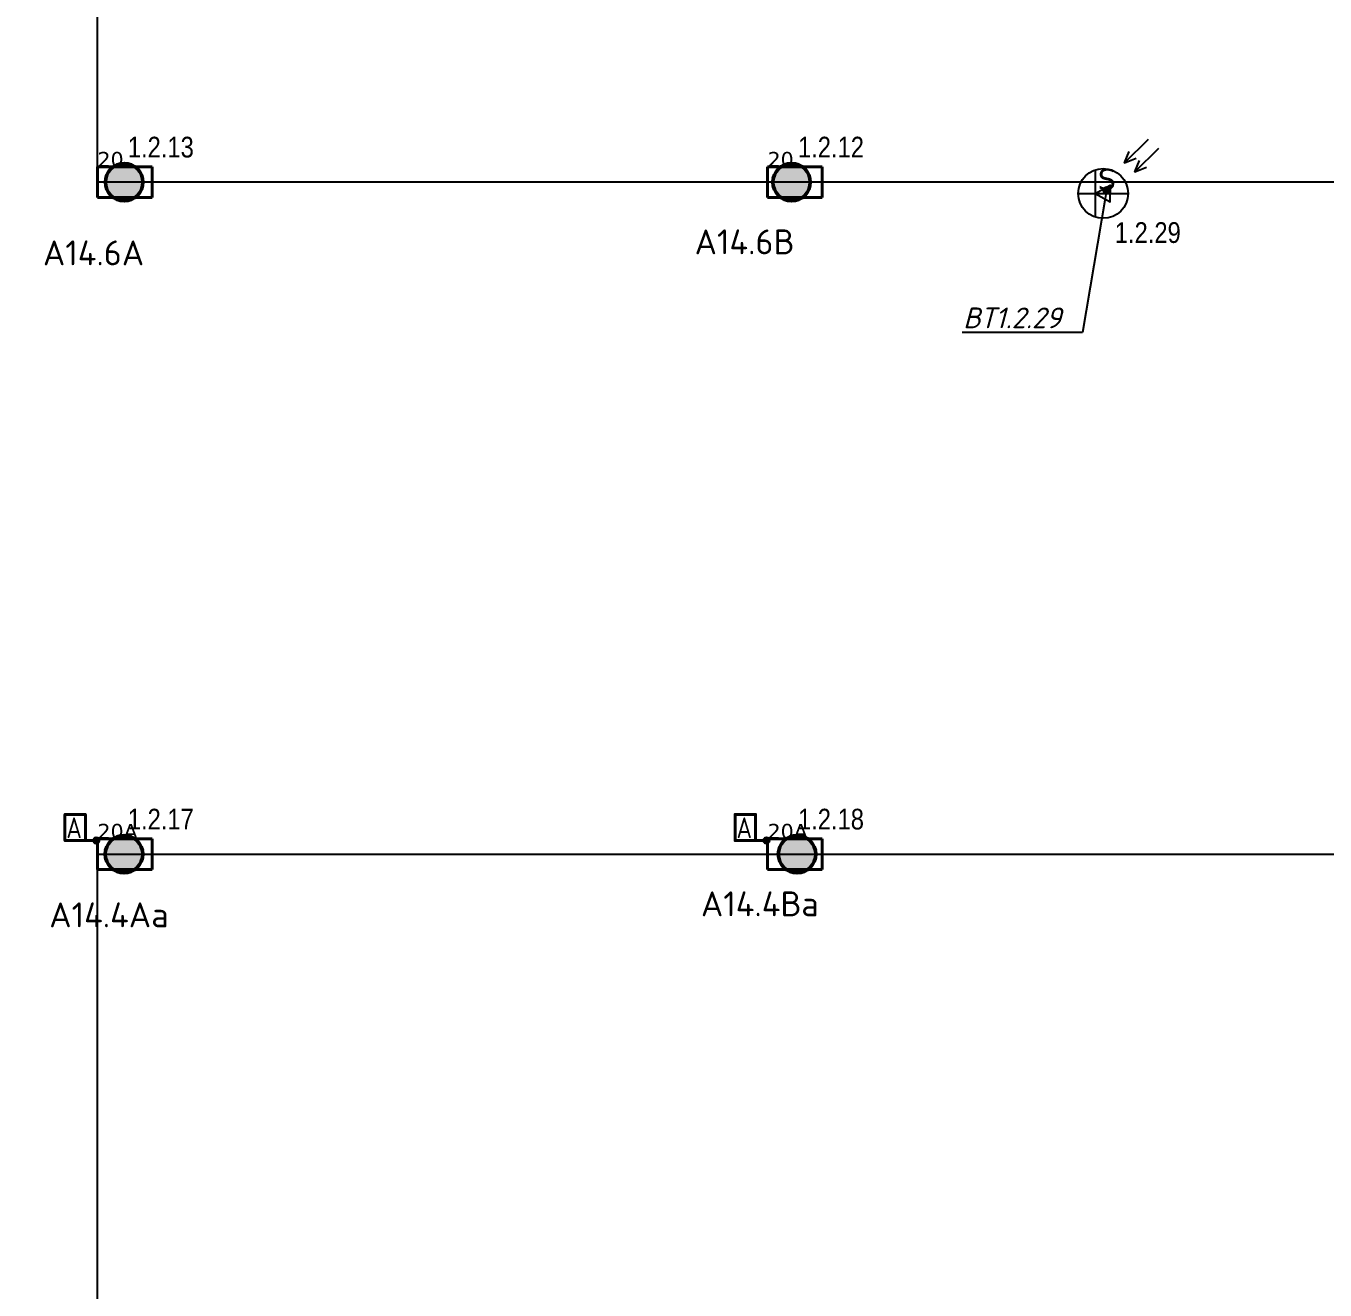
# Model space of a CAD drawing. Header units: millimetres. Extents: x -243740 to 150609, y -473655 to -165121.
# Drawn here: x -203535 to -187863, y -377910 to -362659 of the extents above; entities that cross this region are included whole.
import ezdxf
from ezdxf import colors
from ezdxf.entities.mleader import LeaderData, LeaderLine
from ezdxf.enums import TextEntityAlignment as Align
from ezdxf.math import Vec2, Vec3

# ---------------------------------------------------------------- set-up
doc = ezdxf.new("R2010")
doc.units = ezdxf.units.MM
doc.linetypes.add('HIDDEN2', pattern=[4.7625, 3.175, -1.5875])
for name, color, linetype, lineweight in [('0_Авт.', 255, 'Continuous', 5), ('_освещение_dali', 3, 'Continuous', 50), ('Светильники аварийные', 1, 'Continuous', 40), ('Светильники основные', 214, 'Continuous', 40)]:
    doc.layers.add(name, color=color, linetype=linetype, lineweight=lineweight)
doc.layers.add('_Гр.ЩД-1А.5.9.I1.2', color=6, linetype='Continuous')
doc.layers.add('сВЕтильники', color=7, linetype='Continuous', lineweight=40, true_color=0x600080)
doc.layers.add('ЭТО_аварийные', color=7, linetype='HIDDEN2', lineweight=40, true_color=0xfa0505)
doc.styles.add('ISOCPEUR_1', font='isocpeur.ttf', dxfattribs={"height": 200})
doc.styles.add('ROMANS', font='romans.shx', dxfattribs={"width": 0.8})
doc.styles.get("Standard").update_dxf_attribs({"font": 'ARIALN.TTF'})
doc.styles.add('TableTextStyle', font='')
doc.styles.add('Шрифт - 200', font='', dxfattribs={"height": 200})
doc.styles.get('TableTextStyle').set_extended_font_data('VERDANA.TTF')
doc.styles.get('Шрифт - 200').set_extended_font_data('GOST Common', italic=True)
doc.linetypes.add('Truba', pattern='A,3e-05,[4,MSH_7,S=1,R=0,X=0,Y=0],-3.022072', length=3.022102)
doc.linetypes.add('Проводка в лотке', pattern='A,7.5,[130,ltypeshp.shx,S=0.5,R=0,X=0,Y=0],1,[130,ltypeshp.shx,S=1,R=90,X=0,Y=-0.5],1,[130,ltypeshp.shx,S=0.5,R=0,X=0,Y=0],7.5', length=17)

# ---------------------------------------------------------------- blocks, each defined once
blk = doc.blocks.new('A$C85fa3c5e')
at = {"layer": '0_Авт.', "color": 6, "lineweight": 25, "ltscale": 100}
for points in [[(5.42, 6.5), (2.59, 3.68), (3.15, 5.07)], [(5.42, 6.5), (2.59, 3.68), (3.98, 4.24)], [(6.66, 5.43), (3.83, 2.6), (4.39, 3.99)], [(6.66, 5.43), (3.83, 2.6), (5.22, 3.16)], [(-0.97, 2.84), (-0.98, -2.84)], [(-3, 0), (3, 0)], [(-0.98, 0), (0.85, 1), (0.85, -0.01)], [(-0.98, 0), (0.84, -1.02), (0.85, -0.01)]]:
    blk.add_lwpolyline(points, dxfattribs=at)
blk.add_circle((0, 0), 3, dxfattribs=at)
blk = doc.blocks.new('_Dot')
at = {"color": 0, "linetype": 'ByBlock', "lineweight": -2}
blk.add_line((-0.5, 0), (-1, 0), dxfattribs=at)
at = {"color": 0, "linetype": 'ByBlock', "const_width": 0.5}
blk.add_lwpolyline([(-0.25, 0, 1), (0.25, 0, 1)], format="xyb", close=True, dxfattribs=at)
blk = doc.blocks.new('авар')
at = {"layer": 'Светильники основные', "lineweight": 40}
blk.add_hatch(color=1, dxfattribs=at).paths.add_polyline_path([(32, 0, 1), (-32, 0, 1)])
at = {"layer": 'Светильники основные', "color": 1}
blk.add_line((0, 0), (132, 0), dxfattribs=at)
blk.add_lwpolyline([(132, 0), (378, 0), (378, 314), (132, 314)], close=True, dxfattribs=at)
at = {"layer": 'Светильники основные', "color": 1, "lineweight": 40}
blk.add_circle((0, 0), 31.6, dxfattribs=at)
at = {"layer": 'Светильники основные', "color": 1, "style": 'ROMANS', "width": 0.8}
blk.add_text('А', height=250, dxfattribs=at).set_placement((174, 29))
blk = doc.blocks.new('dgdg')
at = {"layer": 'сВЕтильники', "lineweight": 40}
for points in [[(31969, 32707, 0), (31969, 33079, 0)], [(31969, 33079, 0), (31969, 32707, 0)], [(31969, 33079, 0), (32626, 33079, 0)], [(32626, 33079, 0), (31969, 33079, 0)], [(32626, 33079, 0), (31969, 33079, 0)], [(31969, 33079, 0), (31969, 32707, 0)], [(31969, 32707, 0), (31969, 33079, 0)], [(31969, 33079, 0), (32626, 33079, 0)], [(32626, 33079, 0), (32626, 32707, 0)], [(32626, 32707, 0), (32626, 33079, 0)], [(32626, 32707, 0), (32626, 33079, 0)], [(32626, 33079, 0), (32626, 32707, 0)], [(40053, 32707, 0), (40053, 33079, 0)], [(40053, 33079, 0), (40053, 32707, 0)], [(40053, 33079, 0), (40710, 33079, 0)], [(40710, 33079, 0), (40053, 33079, 0)], [(40710, 33079, 0), (40053, 33079, 0)], [(40053, 33079, 0), (40053, 32707, 0)], [(40053, 32707, 0), (40053, 33079, 0)], [(40053, 33079, 0), (40710, 33079, 0)], [(40710, 33079, 0), (40710, 32707, 0)], [(40710, 32707, 0), (40710, 33079, 0)], [(40710, 32707, 0), (40710, 33079, 0)], [(40710, 33079, 0), (40710, 32707, 0)], [(32626, 32707, 0), (31969, 32707, 0)], [(31969, 32707, 0), (32626, 32707, 0)], [(31969, 32707, 0), (32626, 32707, 0)], [(32626, 32707, 0), (31969, 32707, 0)], [(40710, 32707, 0), (40053, 32707, 0)], [(40053, 32707, 0), (40710, 32707, 0)], [(40053, 32707, 0), (40710, 32707, 0)], [(40710, 32707, 0), (40053, 32707, 0)]]:
    blk.add_polyline3d(points, dxfattribs=at)
at = {"layer": 'Светильники аварийные', "lineweight": 40}
for points in [[(31969, 24599, 0), (31969, 24971, 0)], [(31969, 24971, 0), (31969, 24599, 0)], [(31969, 24971, 0), (32626, 24971, 0)], [(32626, 24971, 0), (31969, 24971, 0)], [(32626, 24971, 0), (31969, 24971, 0)], [(31969, 24971, 0), (31969, 24599, 0)], [(31969, 24599, 0), (31969, 24971, 0)], [(31969, 24971, 0), (32626, 24971, 0)], [(32626, 24971, 0), (32626, 24599, 0)], [(32626, 24599, 0), (32626, 24971, 0)], [(32626, 24599, 0), (32626, 24971, 0)], [(32626, 24971, 0), (32626, 24599, 0)], [(40053, 24599, 0), (40053, 24971, 0)], [(40053, 24971, 0), (40053, 24599, 0)], [(40053, 24971, 0), (40710, 24971, 0)], [(40710, 24971, 0), (40053, 24971, 0)], [(40710, 24971, 0), (40053, 24971, 0)], [(40053, 24971, 0), (40053, 24599, 0)], [(40053, 24599, 0), (40053, 24971, 0)], [(40053, 24971, 0), (40710, 24971, 0)], [(40710, 24971, 0), (40710, 24599, 0)], [(40710, 24599, 0), (40710, 24971, 0)], [(40710, 24599, 0), (40710, 24971, 0)], [(40710, 24971, 0), (40710, 24599, 0)], [(32626, 24599, 0), (31969, 24599, 0)], [(31969, 24599, 0), (32626, 24599, 0)], [(31969, 24599, 0), (32626, 24599, 0)], [(32626, 24599, 0), (31969, 24599, 0)], [(40710, 24599, 0), (40053, 24599, 0)], [(40053, 24599, 0), (40710, 24599, 0)], [(40053, 24599, 0), (40710, 24599, 0)], [(40710, 24599, 0), (40053, 24599, 0)]]:
    blk.add_polyline3d(points, dxfattribs=at)
at = {"layer": 'Светильники аварийные', "xscale": -1}
for p in [(31954, 24950), (40039, 24950)]:
    blk.add_blockref('авар', p, dxfattribs=at)
at = {"layer": 'сВЕтильники', "style": 'ISOCPEUR_1'}
for s, p in [('А14.6В', (39172, 32023, 22500)), ('А14.6А', (31310, 31890, 21000))]:
    blk.add_text(s, height=300, dxfattribs=at).set_placement(p)
at = {"layer": 'ЭТО_аварийные', "style": 'ISOCPEUR_1'}
for s, p in [('А14.4Ва', (39248, 24036)), ('А14.4Аа', (31386, 23903))]:
    blk.add_text(s, height=300, dxfattribs=at).set_placement(p)
blk = doc.blocks.new('A$Cab2378fa')
at = {"lineweight": 25}
h = blk.add_hatch(color=0, dxfattribs=at)
h.paths.add_polyline_path([(162, -157, 0.442338), (148, 178), (0, 0)])
h.paths.add_polyline_path([(-142, -170), (0, 0), (-163, 158, 0.430096)])
at = {"lineweight": 25, "true_color": 0xfff5f5}
h = blk.add_hatch(color=7, dxfattribs=at)
h.dxf.hatch_style = 1
h.paths.add_polyline_path([(0, 0), (-142, -170, 0.174923), (3, -222, 0.197808), (162, -157)])
h.paths.add_polyline_path([(-163, 158), (0, 0), (148, 178, 0.175398), (3, 230, 0.209014)])
blk.add_circle((3, 4), 226)

msp = doc.modelspace()

# ---------------------------------------------------------------- linework, layer by layer
at = {"layer": '_Гр.ЩД-1А.5.9.I1.2', "ltscale": 100}
msp.add_lwpolyline([(-150052, -393665), (-150052, -380671), (-202671, -380629), (-202671, -372652), (-153468, -372652), (-153468, -364544), (-202671, -364544), (-202671, -356676), (-153468, -356676)], dxfattribs=at)

# ---------------------------------------------------------------- block references
at = {"layer": '0_Авт.', "color": 3, "linetype": 'Проводка в лотке', "ltscale": 100, "xscale": 100, "yscale": 100, "zscale": 100}
msp.add_blockref('A$C85fa3c5e', (-190539, -364680), dxfattribs=at)
at = {"layer": '_освещение_dali', "color": 5, "ltscale": 100}
for p in [(-202353, -364548), (-194301, -364548)]:
    msp.add_blockref('A$Cab2378fa', p, dxfattribs=at)
at = {"layer": '_освещение_dali', "color": 1, "ltscale": 100}
for p in [(-202355, -372656), (-194235, -372656)]:
    msp.add_blockref('A$Cab2378fa', p, dxfattribs=at)
at = {"layer": 'Defpoints', "linetype": 'Truba'}
msp.add_blockref('dgdg', (-234640, -397437), dxfattribs=at)

# ---------------------------------------------------------------- texts
at = {"layer": '_Гр.ЩД-1А.5.9.I1.2', "ltscale": 100}
for s, p in [('1.2.13', (-201908, -364321)), ('1.2.12', (-193823, -364321)), ('1.2.29', (-190001, -365352)), ('1.2.17', (-201908, -372429)), ('1.2.18', (-193823, -372429))]:
    msp.add_text(s, height=250, dxfattribs=at).set_placement(p, align=Align.BOTTOM_CENTER)
at = {"layer": '_освещение_dali', "color": 254, "true_color": 0xf4c5b6, "style": 'TableTextStyle'}
for s, height, p in [('20', 180, (-202671, -364359)), ('20', 180, (-194587, -364359)), ('S', 250, (-190604, -364633)), ('20А', 180, (-202671, -372466)), ('20А', 180, (-194587, -372466))]:
    msp.add_text(s, height=height, dxfattribs=at).set_placement(p)

# ---------------------------------------------------------------- leaders
at = {"layer": '_освещение_dali'}
ml = msp.add_multileader_mtext('Standard', dxfattribs=at)
ml.set_content('{\\fISOCPEUR|b0|i1|c204|p34;ВТ1.2.29}', color=256, style='Шрифт - 200')
ml.set_leader_properties()
ml.set_arrow_properties(name='DOT')
ml.build(insert=Vec2(0, 0))
ml.multileader.update_dxf_attribs({"has_dogleg": 0, "text_left_attachment_type": 6, "text_right_attachment_type": 6, "arrow_head_size": 100})
ctx = ml.context
ctx.base_point, ctx.char_height, ctx.arrow_head_size, ctx.landing_gap_size, ctx.plane_origin = Vec3(-192429, -366356), 250, 100, 200, Vec3(-104608, -235341)
ctx.left_attachment, ctx.right_attachment = 6, 6
notes = []
notes.append((ctx, [(1, (1, 1, 0), (-190782, -366356), (-1, 0), 8, [(1, [(-190499, -364642)], 0, [])])]))
ctx.mtext.insert, ctx.mtext.width, ctx.mtext.flow_direction = Vec3(-192229, -366056), 1239.58, 5
for ctx, leaders in notes:
    for number, flags, end, landing, length, lines in leaders:
        leader = LeaderData()
        leader.index, (leader.has_last_leader_line, leader.has_dogleg_vector, leader.attachment_direction) = number, flags
        leader.last_leader_point, leader.dogleg_vector, leader.dogleg_length = Vec3(end), Vec3(landing), length
        for number, points, colour, breaks in lines:
            line = LeaderLine()
            line.index, line.vertices, line.color, line.breaks = number, Vec3.list(points), colors.encode_raw_color(colour), breaks
            leader.lines.append(line)
        ctx.leaders.append(leader)

doc.saveas('drawing.dxf')
